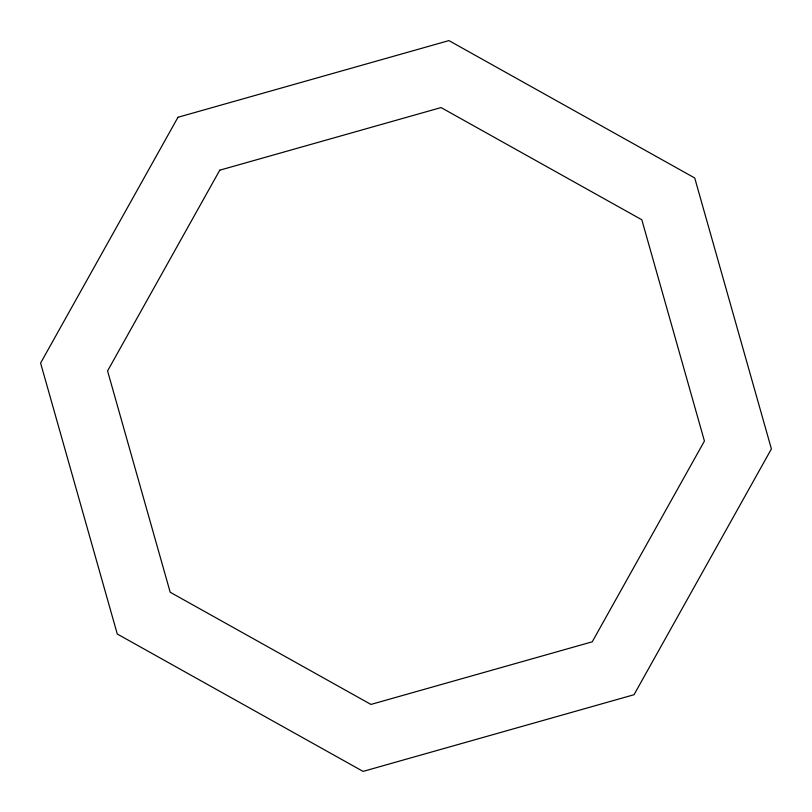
<?xml version="1.0" encoding="UTF-8"?>
<svg xmlns="http://www.w3.org/2000/svg" width="812" height="812" viewBox="0 0 812 812"><rect width="100%" height="100%" fill="white"/><g stroke="black" fill="none" stroke-linecap="round" stroke-linejoin="round"><path stroke-width="1.22" d="M177.98 117.273L40.6 363.076L117.273 634.02L363.076 771.4L634.02 694.727L771.4 448.924L694.727 177.98L448.924 40.6L177.98 117.273M219.768 170.185L107.57 370.942L170.185 592.232L370.942 704.43L592.232 641.815L704.43 441.058L641.815 219.768L441.058 107.57L219.768 170.185"/></g></svg>
